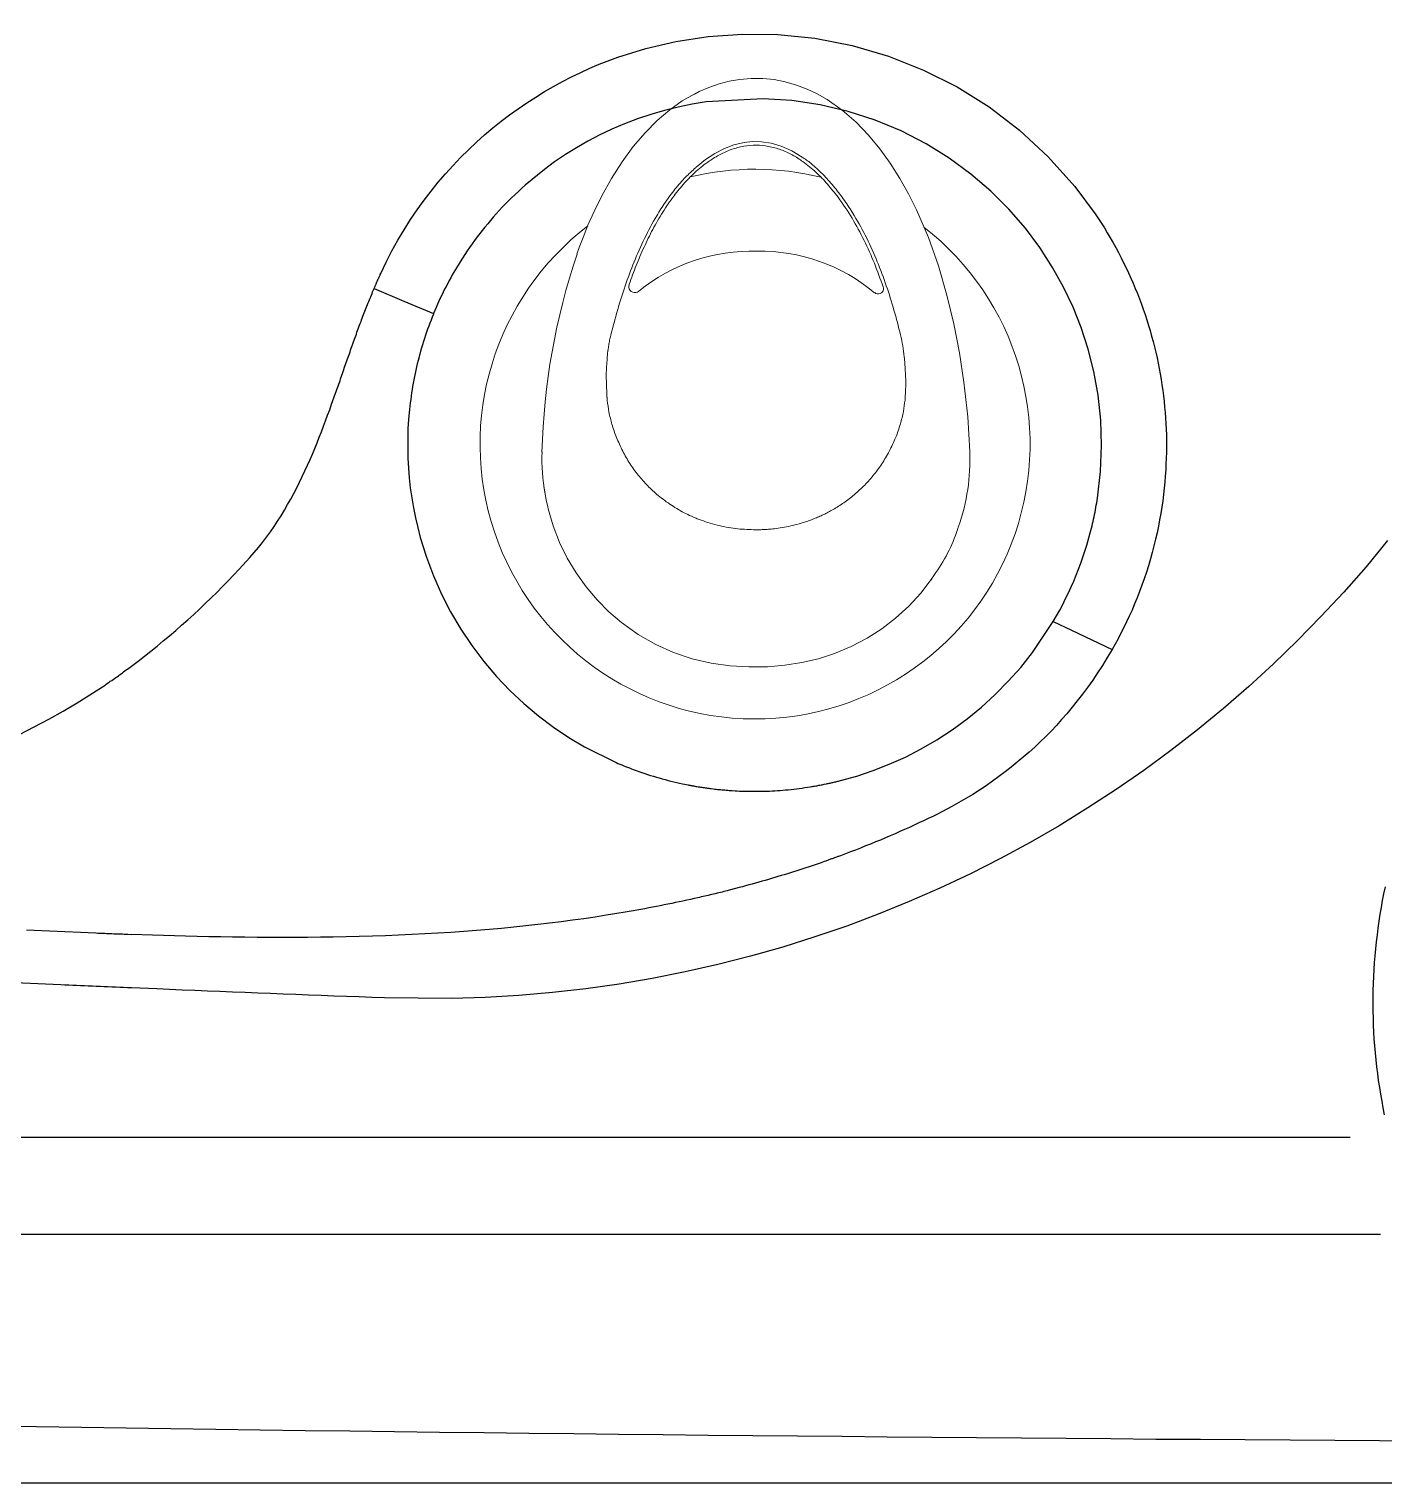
# Model space of a CAD drawing. Extents: x 941 to 1034, y 781 to 934.
# Drawn here: x 970.33 to 980.79, y 801.57 to 812.81 of the extents above; entities that cross this region are included whole.
import ezdxf

# ---------------------------------------------------------------- set-up
doc = ezdxf.new("R2010")
doc.units = 0
doc.header["$MEASUREMENT"] = 0
doc.layers.add('1', color=4, linetype='Continuous')

# ---------------------------------------------------------------- blocks, each defined once
blk = doc.blocks.new('diverter')
at = {"layer": '1', "linetype": 'Continuous', "lineweight": 15, "flags": 128}
for points in [[(0.058, 1.659), (-0.211, 1.643), (-0.48, 1.614), (-0.706, 1.579), (-0.93, 1.536), (-1.152, 1.483), (-1.377, 1.417), (-1.597, 1.339), (-1.812, 1.247), (-1.934, 1.186), (-2.054, 1.119), (-2.171, 1.045), (-2.283, 0.964), (-2.389, 0.876), (-2.489, 0.78), (-2.582, 0.673), (-2.663, 0.557), (-2.707, 0.481), (-2.744, 0.403), (-2.776, 0.319), (-2.801, 0.233), (-2.818, 0.147), (-2.826, 0.06), (-2.827, -0.031), (-2.819, -0.121), (-2.805, -0.2), (-2.785, -0.278), (-2.758, -0.356), (-2.726, -0.432), (-2.708, -0.464)], [(0.993, 1.397), (1.047, 1.362), (1.153, 1.28), (1.254, 1.187), (1.346, 1.086), (1.428, 0.979), (1.501, 0.866), (1.565, 0.742), (1.619, 0.614), (1.659, 0.489), (1.689, 0.362), (1.71, 0.23), (1.721, 0.097), (1.723, -0.048), (1.714, -0.193), (1.693, -0.34), (1.66, -0.485), (1.612, -0.629), (1.55, -0.767), (1.472, -0.904), (1.38, -1.032), (1.296, -1.13), (1.205, -1.22), (1.104, -1.306), (0.996, -1.382), (0.881, -1.451), (0.761, -1.51), (0.632, -1.56), (0.5, -1.599), (0.486, -1.602), (0.431, -1.614), (0.329, -1.631)], [(1.053, 1.358), (1.05, 1.36), (1.041, 1.366)], [(-2.7, -0.481), (-2.706, -0.469), (-2.714, -0.454)], [(-2.709, -0.465), (-2.653, -0.562), (-2.584, -0.659), (-2.502, -0.756), (-2.407, -0.85), (-2.3, -0.941), (-2.182, -1.027), (-2.053, -1.11), (-1.92, -1.183), (-1.799, -1.243), (-1.692, -1.291), (-1.598, -1.328), (-1.519, -1.358), (-1.468, -1.376)]]:
    blk.add_lwpolyline(points, dxfattribs=at)
at = {"layer": '1', "color": 3, "linetype": 'Continuous', "lineweight": 15, "flags": 128}
blk.add_lwpolyline([(-2.137, -0.46), (-2.142, -0.455), (-2.199, -0.384), (-2.247, -0.311), (-2.285, -0.237), (-2.313, -0.163), (-2.331, -0.085), (-2.338, -0.021), (-2.337, 0.049), (-2.326, 0.124), (-2.303, 0.202), (-2.268, 0.283), (-2.219, 0.365), (-2.208, 0.379)], dxfattribs=at)
at = {"layer": '1', "linetype": 'Continuous', "lineweight": 15}
for centre, radius, start, end in [((0, 0), 2.125, 217.4646, 142.11), ((0.122, 0.099), 1.561, 70.7672, 92.3311), ((0.273, 0.386), 1.241, 54.5535, 73.0071), ((-0.105, 0.035), 1.387, 140.1643, 180.8264), ((-1.2, 0.948), 0.0449, 82.8535, 109.2759), ((-1.202, 0.952), 0.0413, 318.9703, 81.6622), ((0, 0), 2.125, 166.1201, 193.6262), ((-0.094, -0.021), 1.398, 178.5111, 218.8228), ((-1.218, -0.929), 0.0469, 278.2291, 40.8448), ((-1.218, -0.924), 0.0511, 249.3213, 277.0057), ((0.19, 3.529), 5.177, 251.3199, 268.5751), ((0.114, -0.145), 1.502, 267.9525, 280.24)]:
    blk.add_arc(centre, radius, start, end, dxfattribs=at)
at = {"layer": '1', "color": 3, "linetype": 'Continuous', "lineweight": 15}
for points, knots in [([(-2.208, 0.379), (-2.206, 0.383), (-2.189, 0.409), (-2.142, 0.465), (-2.066, 0.546), (-1.971, 0.627), (-1.871, 0.701), (-1.746, 0.781), (-1.593, 0.865), (-1.411, 0.946), (-1.225, 1.016), (-1.036, 1.075), (-0.908, 1.108), (-0.844, 1.124)], [0, 0, 0, 0, 0.00751, 0.059735, 0.138084, 0.216499, 0.294849, 0.373197, 0.498579, 0.62406, 0.749451, 0.87472, 1, 1, 1, 1]), ([(-0.844, 1.124), (-0.816, 1.13), (-0.76, 1.143), (-0.703, 1.149), (-0.675, 1.152)], [0, 0, 0, 0, 0.499997, 1, 1, 1, 1]), ([(-0.571, 1.161), (-0.588, 1.16), (-0.623, 1.158), (-0.657, 1.154), (-0.675, 1.152)], [0, 0, 0, 0, 0.502124, 1, 1, 1, 1]), ([(-0.369, 1.161), (-0.404, 1.163), (-0.471, 1.166), (-0.538, 1.163), (-0.571, 1.161)], [0, 0, 0, 0, 0.515275, 1, 1, 1, 1]), ([(0.056, 1.036), (0.02, 1.054), (-0.048, 1.088), (-0.152, 1.123), (-0.249, 1.147), (-0.311, 1.155), (-0.34, 1.159)], [0, 0, 0, 0, 0.287155, 0.549387, 0.786894, 1, 1, 1, 1]), ([(0.663, 0.005), (0.663, 0.019), (0.662, 0.045), (0.66, 0.085), (0.657, 0.129), (0.651, 0.182), (0.64, 0.243), (0.626, 0.308), (0.61, 0.363), (0.595, 0.409), (0.581, 0.446), (0.566, 0.483), (0.55, 0.52), (0.532, 0.557), (0.503, 0.61), (0.461, 0.678), (0.399, 0.76), (0.327, 0.839), (0.245, 0.914), (0.154, 0.981), (0.089, 1.018), (0.056, 1.037)], [0, 0, 0, 0, 0.031242, 0.062861, 0.094846, 0.136851, 0.18893, 0.241508, 0.294566, 0.32515, 0.35625, 0.387854, 0.419943, 0.452511, 0.485386, 0.56357, 0.642874, 0.730425, 0.819154, 0.909037, 1, 1, 1, 1]), ([(0.054, -1.023), (0.087, -1.005), (0.151, -0.97), (0.241, -0.904), (0.324, -0.831), (0.388, -0.761), (0.437, -0.699), (0.473, -0.646), (0.507, -0.592), (0.538, -0.535), (0.56, -0.486), (0.577, -0.447), (0.602, -0.381), (0.633, -0.278), (0.658, -0.136), (0.661, -0.041), (0.663, 0.005)], [0, 0, 0, 0, 0.089483, 0.17812, 0.265889, 0.353958, 0.404452, 0.454701, 0.506821, 0.557906, 0.608001, 0.633604, 0.659073, 0.775992, 0.889591, 1, 1, 1, 1]), ([(-0.842, -1.115), (-0.906, -1.098), (-1.034, -1.065), (-1.223, -1.005), (-1.409, -0.936), (-1.591, -0.856), (-1.745, -0.774), (-1.871, -0.694), (-1.971, -0.62), (-2.061, -0.543), (-2.113, -0.486), (-2.136, -0.46)], [0, 0, 0, 0, 0.134915, 0.269815, 0.404854, 0.53999, 0.674997, 0.75936, 0.843745, 0.928215, 1, 1, 1, 1]), ([(-0.728, -1.136), (-0.74, -1.134), (-0.765, -1.131), (-0.803, -1.124), (-0.829, -1.118), (-0.842, -1.115)], [0, 0, 0, 0, 0.31769, 0.658602, 1, 1, 1, 1]), ([(-0.338, -1.142), (-0.308, -1.138), (-0.246, -1.13), (-0.15, -1.106), (-0.048, -1.072), (0.019, -1.04), (0.054, -1.023)], [0, 0, 0, 0, 0.219658, 0.459287, 0.719296, 1, 1, 1, 1]), ([(-0.647, -1.144), (-0.66, -1.143), (-0.686, -1.141), (-0.713, -1.139), (-0.727, -1.136), (-0.728, -1.136)], [0, 0, 0, 0, 0.477803, 0.964471, 1, 1, 1, 1]), ([(-0.647, -1.144), (-0.626, -1.146), (-0.585, -1.149), (-0.543, -1.15), (-0.522, -1.15)], [0, 0, 0, 0, 0.49631, 1, 1, 1, 1])]:
    blk.add_open_spline(points, degree=3, knots=knots, dxfattribs=at)
for points in [[(-0.369, 1.161), (-0.34, 1.159)], [(-0.522, -1.15), (-0.371, -1.145)], [(-0.338, -1.142), (-0.371, -1.145)]]:
    blk.add_open_spline(points, degree=1, dxfattribs=at)
at = {"layer": '1', "linetype": 'Continuous', "lineweight": 15}
blk.add_open_spline([(-1.236, -0.972), (-1.284, -0.955), (-1.381, -0.92), (-1.522, -0.859), (-1.66, -0.792), (-1.794, -0.715), (-1.914, -0.633), (-2.02, -0.546), (-2.111, -0.456), (-2.185, -0.363), (-2.241, -0.271), (-2.28, -0.182), (-2.305, -0.088), (-2.314, 0.009), (-2.304, 0.106), (-2.278, 0.201), (-2.237, 0.289), (-2.179, 0.38), (-2.103, 0.472), (-2.01, 0.562), (-1.892, 0.656), (-1.747, 0.752), (-1.576, 0.844), (-1.399, 0.924), (-1.276, 0.968), (-1.215, 0.99)], degree=3, knots=[0, 0, 0, 0, 0.0496948, 0.0993947, 0.1491066, 0.1988343, 0.2485829, 0.2900638, 0.3315698, 0.3730849, 0.4042567, 0.4354351, 0.4666304, 0.4978401, 0.5290739, 0.5603377, 0.5916316, 0.6229614, 0.6647479, 0.7065823, 0.7484514, 0.8112855, 0.874166, 0.9370746, 1, 1, 1, 1], dxfattribs=at)
blk = doc.blocks.new('ENVOY')
at = {"layer": '1', "color": 3, "linetype": 'Continuous'}
for p, q in [((31.613, 9.233), (31.843, 9.136)), ((31.843, 9.136), (32.073, 9.04)), ((36.861, 6.66), (37.001, 6.593)), ((37.001, 6.593), (37.316, 6.442)), ((12.056, 1.924), (39.389, 1.924))]:
    blk.add_line(p, q, dxfattribs=at)
at = {"layer": '1', "color": 4}
blk.add_lwpolyline([(93.109, 77.107, 0.414214), (81.109, 89.107), (12, 89.107, 0.414214), (0, 77.107), (0, 12, 0.414214), (12, 0), (81.109, 0, 0.414214), (93.109, 12)], format="xyb", close=True, dxfattribs=at)
at = {"layer": '1', "color": 3, "linetype": 'Continuous'}
for points in [[(33.496, 11.021), (33.713, 11.089), (33.946, 11.144), (34.195, 11.182), (34.459, 11.201), (34.734, 11.197), (35.02, 11.168), (35.308, 11.112), (35.588, 11.03), (35.858, 10.923), (36.118, 10.792), (36.366, 10.637), (36.6, 10.458), (36.821, 10.253), (37.028, 10.022), (37.184, 9.812), (37.256, 9.702), (37.279, 9.664), (37.301, 9.626), (37.323, 9.588), (37.345, 9.55), (37.365, 9.511), (37.386, 9.472), (37.405, 9.433), (37.424, 9.394), (37.443, 9.354), (37.461, 9.315), (37.478, 9.275), (37.495, 9.235), (37.512, 9.194), (37.527, 9.154), (37.542, 9.113), (37.557, 9.073), (37.571, 9.032), (37.585, 8.991), (37.597, 8.949), (37.61, 8.908), (37.621, 8.866), (37.633, 8.825), (37.643, 8.783), (37.653, 8.741), (37.663, 8.699), (37.672, 8.657), (37.68, 8.615), (37.688, 8.573), (37.695, 8.53), (37.701, 8.488), (37.707, 8.445), (37.713, 8.403), (37.718, 8.36), (37.722, 8.317), (37.726, 8.275), (37.729, 8.232), (37.731, 8.189), (37.733, 8.146), (37.735, 8.103), (37.736, 8.058), (37.736, 8.014), (37.735, 7.969), (37.734, 7.923), (37.732, 7.877), (37.73, 7.831), (37.727, 7.784), (37.723, 7.737), (37.718, 7.689), (37.713, 7.641), (37.707, 7.593), (37.7, 7.544), (37.692, 7.495), (37.683, 7.445), (37.674, 7.396), (37.663, 7.346), (37.652, 7.295), (37.639, 7.245), (37.626, 7.194), (37.612, 7.143), (37.597, 7.091), (37.581, 7.04), (37.564, 6.989), (37.546, 6.94), (37.528, 6.891), (37.509, 6.842), (37.49, 6.795), (37.47, 6.748), (37.449, 6.702), (37.428, 6.657), (37.407, 6.612), (37.384, 6.569), (37.362, 6.525), (37.316, 6.442)], [(31.664, 9.349), (31.707, 9.438), (31.751, 9.524), (31.797, 9.608), (31.846, 9.688), (31.895, 9.767), (31.947, 9.843), (32, 9.916), (32.054, 9.987), (32.109, 10.055), (32.165, 10.121), (32.223, 10.185), (32.282, 10.247), (32.343, 10.307), (32.404, 10.365), (32.467, 10.421), (32.53, 10.475), (32.595, 10.527), (32.66, 10.577), (32.727, 10.624), (32.794, 10.67), (32.862, 10.714), (32.93, 10.756), (32.999, 10.796), (33.069, 10.834), (33.139, 10.87), (33.21, 10.904), (33.281, 10.936), (33.353, 10.967), (33.496, 11.021)], [(37.203, 7.612), (37.227, 7.818), (37.235, 8.02), (37.228, 8.217), (37.208, 8.408), (37.175, 8.591), (37.13, 8.766), (37.076, 8.933), (37.014, 9.09), (36.941, 9.243), (36.856, 9.397), (36.758, 9.55), (36.646, 9.7), (36.519, 9.846), (36.379, 9.986), (36.225, 10.119), (36.058, 10.242), (35.878, 10.353), (35.687, 10.452), (35.486, 10.535), (35.276, 10.603), (35.061, 10.654), (34.841, 10.687), (34.62, 10.701), (34.18, 10.676)], [(34.18, 10.676), (34.071, 10.658), (33.962, 10.636), (33.856, 10.61), (33.751, 10.579), (33.649, 10.545), (33.549, 10.507), (33.451, 10.466), (33.357, 10.421), (33.265, 10.373), (33.176, 10.322), (33.091, 10.269), (33.008, 10.213), (32.929, 10.155), (32.781, 10.033)], [(32.781, 10.033), (32.754, 10.009), (32.728, 9.985), (32.702, 9.961), (32.676, 9.936), (32.651, 9.912), (32.627, 9.887), (32.603, 9.862), (32.58, 9.837), (32.557, 9.811), (32.534, 9.786), (32.512, 9.76), (32.491, 9.735), (32.47, 9.709), (32.449, 9.683), (32.429, 9.658), (32.409, 9.632), (32.39, 9.606), (32.37, 9.579), (32.351, 9.552), (32.333, 9.525), (32.314, 9.497), (32.296, 9.469), (32.278, 9.44), (32.242, 9.381)], [(31.613, 9.233), (31.614, 9.237), (31.616, 9.241), (31.618, 9.245), (31.62, 9.248), (31.621, 9.252), (31.623, 9.256), (31.625, 9.26), (31.626, 9.264), (31.628, 9.268), (31.63, 9.272), (31.631, 9.276), (31.633, 9.28), (31.635, 9.284), (31.637, 9.288), (31.638, 9.292), (31.64, 9.295), (31.642, 9.299), (31.643, 9.303), (31.645, 9.307), (31.647, 9.311), (31.649, 9.315), (31.65, 9.319), (31.652, 9.322), (31.654, 9.326), (31.656, 9.33), (31.657, 9.334), (31.659, 9.338), (31.661, 9.342), (31.664, 9.349)], [(32.242, 9.381), (32.23, 9.36), (32.217, 9.339), (32.205, 9.317), (32.193, 9.295), (32.182, 9.273), (32.17, 9.25), (32.158, 9.228), (32.147, 9.205), (32.136, 9.182), (32.125, 9.159), (32.114, 9.136), (32.103, 9.112), (32.093, 9.088), (32.073, 9.04)], [(31.461, 8.841), (31.466, 8.855), (31.471, 8.868), (31.476, 8.882), (31.481, 8.896), (31.486, 8.91), (31.491, 8.923), (31.496, 8.937), (31.501, 8.951), (31.506, 8.964), (31.512, 8.978), (31.517, 8.992), (31.522, 9.005), (31.527, 9.019), (31.532, 9.033), (31.537, 9.046), (31.542, 9.059), (31.547, 9.072), (31.552, 9.085), (31.557, 9.097), (31.562, 9.109), (31.567, 9.122), (31.572, 9.134), (31.577, 9.146), (31.582, 9.158), (31.587, 9.17), (31.592, 9.182), (31.597, 9.195), (31.602, 9.207), (31.613, 9.233)], [(32.071, 9.035), (32.062, 9.013), (32.053, 8.99), (32.044, 8.966), (32.035, 8.943), (32.027, 8.92), (32.018, 8.896), (32.01, 8.872), (32.002, 8.848), (31.995, 8.824), (31.987, 8.799), (31.98, 8.775), (31.973, 8.75), (31.966, 8.726), (31.953, 8.676)], [(31.315, 8.424), (31.32, 8.438), (31.325, 8.452), (31.33, 8.466), (31.335, 8.48), (31.34, 8.494), (31.345, 8.508), (31.35, 8.521), (31.354, 8.535), (31.359, 8.549), (31.364, 8.563), (31.369, 8.577), (31.374, 8.591), (31.379, 8.605), (31.383, 8.619), (31.388, 8.633), (31.393, 8.647), (31.398, 8.661), (31.403, 8.675), (31.408, 8.689), (31.412, 8.702), (31.417, 8.716), (31.422, 8.73), (31.427, 8.744), (31.432, 8.758), (31.437, 8.772), (31.442, 8.786), (31.447, 8.799), (31.451, 8.813), (31.461, 8.841)], [(31.953, 8.676), (31.947, 8.651), (31.941, 8.627), (31.936, 8.602), (31.93, 8.577), (31.925, 8.553), (31.92, 8.528), (31.915, 8.502), (31.911, 8.477), (31.907, 8.452), (31.903, 8.427), (31.899, 8.401), (31.896, 8.375), (31.892, 8.35), (31.886, 8.298)], [(30.654, 7.154), (30.687, 7.192), (30.72, 7.232), (30.752, 7.271), (30.782, 7.312), (30.812, 7.352), (30.84, 7.394), (30.868, 7.435), (30.894, 7.477), (30.92, 7.52), (30.945, 7.563), (30.969, 7.606), (30.993, 7.649), (31.015, 7.692), (31.037, 7.736), (31.058, 7.78), (31.079, 7.823), (31.099, 7.867), (31.118, 7.911), (31.136, 7.954), (31.155, 7.997), (31.172, 8.041), (31.189, 8.084), (31.206, 8.126), (31.222, 8.169), (31.238, 8.211), (31.254, 8.254), (31.27, 8.296), (31.285, 8.339), (31.315, 8.424)], [(31.886, 8.298), (31.88, 8.224), (31.875, 8.149), (31.873, 8.074), (31.873, 7.998), (31.874, 7.922), (31.878, 7.845), (31.885, 7.769), (31.893, 7.692), (31.904, 7.615), (31.917, 7.538), (31.932, 7.461), (31.95, 7.385), (31.97, 7.309), (32.017, 7.158)], [(37.147, 7.344), (37.152, 7.362), (37.157, 7.38), (37.161, 7.398), (37.165, 7.416), (37.169, 7.433), (37.173, 7.451), (37.177, 7.469), (37.181, 7.487), (37.184, 7.505), (37.188, 7.523), (37.191, 7.541), (37.194, 7.559), (37.198, 7.576), (37.203, 7.612)], [(36.861, 6.66), (36.887, 6.704), (36.911, 6.748), (36.935, 6.792), (36.957, 6.837), (36.979, 6.882), (37, 6.927), (37.02, 6.972), (37.039, 7.018), (37.057, 7.064), (37.074, 7.111), (37.091, 7.157), (37.106, 7.204), (37.121, 7.25), (37.147, 7.344)], [(39.425, 4.608), (39.414, 4.555), (39.404, 4.502), (39.394, 4.449), (39.385, 4.396), (39.377, 4.343), (39.369, 4.29), (39.363, 4.237), (39.356, 4.183), (39.351, 4.13), (39.346, 4.076), (39.342, 4.023), (39.338, 3.969), (39.335, 3.915), (39.333, 3.862), (39.331, 3.808), (39.33, 3.754), (39.33, 3.7), (39.331, 3.647), (39.332, 3.593), (39.334, 3.539), (39.336, 3.485), (39.339, 3.432), (39.343, 3.378), (39.348, 3.325), (39.353, 3.271), (39.359, 3.218), (39.366, 3.164), (39.373, 3.111), (39.381, 3.058), (39.389, 3.005), (39.399, 2.952), (39.409, 2.899), (39.419, 2.847)], [(29.738, 6.315), (29.789, 6.353), (29.838, 6.391), (29.887, 6.43), (29.936, 6.47), (29.984, 6.509), (30.032, 6.55), (30.08, 6.59), (30.126, 6.631), (30.173, 6.673), (30.219, 6.714), (30.264, 6.756), (30.309, 6.799), (30.354, 6.842), (30.398, 6.885), (30.442, 6.929), (30.485, 6.973), (30.528, 7.018), (30.57, 7.063), (30.654, 7.154)], [(32.017, 7.158), (32.071, 7.013), (32.134, 6.871), (32.204, 6.734), (32.283, 6.601), (32.368, 6.473), (32.461, 6.351), (32.559, 6.235), (32.662, 6.126), (32.771, 6.025), (32.883, 5.93), (32.999, 5.843), (33.117, 5.763), (33.238, 5.691), (33.483, 5.57)], [(35.218, 5.43), (35.343, 5.465), (35.469, 5.507), (35.594, 5.556), (35.719, 5.612), (35.841, 5.675), (35.962, 5.746), (36.08, 5.823), (36.195, 5.907), (36.306, 5.997), (36.412, 6.094), (36.514, 6.197), (36.61, 6.305), (36.7, 6.419), (36.861, 6.66)], [(37.316, 6.442), (37.279, 6.38), (37.242, 6.32), (37.204, 6.262), (37.166, 6.205), (37.127, 6.15), (37.087, 6.097), (37.047, 6.045), (37.007, 5.996), (36.966, 5.947), (36.926, 5.901), (36.885, 5.856), (36.844, 5.813), (36.803, 5.771), (36.761, 5.73), (36.718, 5.689), (36.674, 5.649), (36.629, 5.61), (36.583, 5.572), (36.537, 5.534), (36.489, 5.497), (36.441, 5.46), (36.392, 5.425), (36.342, 5.39), (36.291, 5.356), (36.239, 5.323), (36.186, 5.291), (36.132, 5.259), (36.078, 5.229), (35.966, 5.171)], [(29.534, 6.168), (29.544, 6.175), (29.554, 6.183), (29.565, 6.19), (29.575, 6.197), (29.586, 6.204), (29.596, 6.211), (29.606, 6.219), (29.617, 6.226), (29.627, 6.233), (29.637, 6.24), (29.647, 6.248), (29.658, 6.255), (29.668, 6.262), (29.678, 6.27), (29.688, 6.277), (29.698, 6.285), (29.708, 6.292), (29.718, 6.3), (29.738, 6.315)], [(28.873, 5.786), (28.987, 5.844), (29.1, 5.904), (29.211, 5.966), (29.32, 6.031), (29.534, 6.168)], [(33.483, 5.57), (33.497, 5.563), (33.512, 5.557), (33.527, 5.551), (33.542, 5.545), (33.557, 5.539), (33.571, 5.533), (33.586, 5.527), (33.601, 5.521), (33.616, 5.516), (33.631, 5.51), (33.645, 5.505), (33.66, 5.5), (33.675, 5.495), (33.704, 5.485)], [(33.704, 5.485), (33.727, 5.477), (33.75, 5.47), (33.772, 5.463), (33.795, 5.456), (33.817, 5.45), (33.84, 5.443), (33.862, 5.437), (33.885, 5.431), (33.907, 5.426), (33.929, 5.42), (33.952, 5.415), (33.974, 5.41), (33.996, 5.405), (34.04, 5.396)], [(34.04, 5.396), (34.044, 5.395), (34.048, 5.395), (34.052, 5.394), (34.056, 5.393), (34.06, 5.392), (34.064, 5.392), (34.068, 5.391), (34.072, 5.39), (34.076, 5.39), (34.08, 5.389), (34.084, 5.388), (34.088, 5.387), (34.091, 5.387), (34.099, 5.385)], [(34.984, 5.381), (34.993, 5.383), (35.001, 5.384), (35.009, 5.386), (35.017, 5.387), (35.026, 5.388), (35.034, 5.39), (35.042, 5.391), (35.05, 5.393), (35.058, 5.394), (35.067, 5.396), (35.075, 5.398), (35.083, 5.399), (35.092, 5.401), (35.108, 5.404)], [(35.108, 5.404), (35.115, 5.406), (35.123, 5.408), (35.13, 5.409), (35.137, 5.411), (35.145, 5.412), (35.152, 5.414), (35.159, 5.416), (35.167, 5.417), (35.174, 5.419), (35.181, 5.421), (35.189, 5.423), (35.196, 5.425), (35.203, 5.426), (35.218, 5.43)], [(34.099, 5.385), (34.108, 5.384), (34.117, 5.382), (34.127, 5.381), (34.136, 5.379), (34.145, 5.378), (34.154, 5.377), (34.163, 5.375), (34.172, 5.374), (34.181, 5.373), (34.19, 5.371), (34.199, 5.37), (34.208, 5.369), (34.217, 5.368), (34.235, 5.366)], [(34.235, 5.366), (34.246, 5.364), (34.257, 5.363), (34.268, 5.362), (34.279, 5.361), (34.29, 5.36), (34.301, 5.359), (34.312, 5.358), (34.324, 5.357), (34.335, 5.356), (34.346, 5.355), (34.358, 5.354), (34.369, 5.353), (34.38, 5.352), (34.403, 5.351)], [(34.403, 5.351), (34.42, 5.35), (34.438, 5.349), (34.455, 5.348), (34.472, 5.348), (34.49, 5.347), (34.507, 5.347), (34.525, 5.347), (34.543, 5.347), (34.56, 5.347), (34.578, 5.347), (34.596, 5.347), (34.614, 5.347), (34.632, 5.348), (34.668, 5.349)], [(34.668, 5.349), (34.689, 5.35), (34.709, 5.351), (34.73, 5.352), (34.751, 5.354), (34.772, 5.356), (34.793, 5.357), (34.814, 5.359), (34.835, 5.361), (34.856, 5.364), (34.878, 5.366), (34.899, 5.369), (34.92, 5.372), (34.942, 5.375), (34.984, 5.381)], [(35.966, 5.171), (35.931, 5.153), (35.895, 5.136), (35.859, 5.119), (35.823, 5.102), (35.786, 5.085), (35.75, 5.068), (35.713, 5.051), (35.676, 5.035), (35.639, 5.019), (35.601, 5.002), (35.564, 4.986), (35.526, 4.97), (35.488, 4.955), (35.45, 4.939), (35.411, 4.924), (35.373, 4.908), (35.334, 4.893), (35.295, 4.878), (35.216, 4.848)], [(28.928, 4.276), (29.106, 4.267), (29.464, 4.252)], [(35.216, 4.848), (35.209, 4.846), (35.203, 4.844), (35.197, 4.842), (35.191, 4.839), (35.185, 4.837), (35.178, 4.835), (35.172, 4.833), (35.166, 4.83), (35.16, 4.828), (35.153, 4.826), (35.147, 4.824), (35.141, 4.821), (35.135, 4.819), (35.128, 4.817), (35.122, 4.815), (35.116, 4.812), (35.11, 4.81), (35.103, 4.808), (35.091, 4.803)], [(35.091, 4.803), (35.068, 4.795), (35.044, 4.787), (35.021, 4.779), (34.997, 4.771), (34.974, 4.763), (34.95, 4.756), (34.927, 4.748), (34.903, 4.74), (34.879, 4.732), (34.855, 4.725), (34.831, 4.717), (34.807, 4.71), (34.783, 4.702), (34.759, 4.695), (34.734, 4.687), (34.71, 4.68), (34.685, 4.673), (34.66, 4.665), (34.636, 4.658), (34.611, 4.651), (34.586, 4.644), (34.56, 4.637), (34.535, 4.63), (34.51, 4.623), (34.484, 4.616), (34.459, 4.609), (34.433, 4.602), (34.407, 4.595), (34.356, 4.582)], [(34.086, 4.517), (34.058, 4.511), (34.029, 4.504), (34, 4.498), (33.971, 4.492), (33.942, 4.486), (33.913, 4.48), (33.884, 4.474), (33.854, 4.468), (33.825, 4.462), (33.795, 4.456), (33.765, 4.45), (33.735, 4.445), (33.705, 4.439), (33.675, 4.433), (33.644, 4.428), (33.614, 4.422), (33.583, 4.417), (33.552, 4.412), (33.49, 4.401)], [(34.356, 4.582), (34.342, 4.578), (34.329, 4.575), (34.316, 4.572), (34.303, 4.568), (34.289, 4.565), (34.276, 4.562), (34.263, 4.559), (34.249, 4.555), (34.236, 4.552), (34.222, 4.549), (34.209, 4.546), (34.195, 4.542), (34.182, 4.539), (34.168, 4.536), (34.155, 4.533), (34.141, 4.53), (34.127, 4.526), (34.114, 4.523), (34.086, 4.517)], [(33.49, 4.401), (33.406, 4.388), (33.321, 4.375), (33.235, 4.362), (33.147, 4.35), (33.058, 4.338), (32.969, 4.327), (32.878, 4.316), (32.786, 4.306), (32.692, 4.296), (32.598, 4.287), (32.502, 4.279), (32.405, 4.271), (32.307, 4.263), (32.207, 4.256), (32.106, 4.25), (32.005, 4.244), (31.904, 4.239), (31.803, 4.234), (31.701, 4.23), (31.6, 4.226), (31.499, 4.224), (31.398, 4.221), (31.298, 4.219), (31.198, 4.218), (31.099, 4.217), (31, 4.216), (30.902, 4.216), (30.805, 4.216), (30.709, 4.217), (30.614, 4.218), (30.52, 4.219), (30.428, 4.221), (30.336, 4.223), (30.246, 4.225), (30.157, 4.227), (30.07, 4.23), (29.985, 4.232), (29.901, 4.235), (29.738, 4.241)], [(29.464, 4.252), (29.478, 4.251), (29.491, 4.251), (29.505, 4.25), (29.519, 4.25), (29.533, 4.249), (29.546, 4.248), (29.56, 4.248), (29.574, 4.247), (29.587, 4.247), (29.601, 4.246), (29.615, 4.246), (29.629, 4.245), (29.642, 4.245), (29.656, 4.244), (29.67, 4.244), (29.683, 4.243), (29.697, 4.243), (29.711, 4.242), (29.738, 4.241)], [(28.315, 2.674), (29.09, 2.674), (29.864, 2.674), (30.638, 2.674), (31.413, 2.674), (32.187, 2.674), (32.961, 2.674), (33.736, 2.674), (34.51, 2.674), (35.284, 2.674), (36.059, 2.674), (36.833, 2.674), (37.607, 2.674), (39.156, 2.674)], [(39.729, 0.324), (39.383, 0.326), (39.037, 0.328), (38.691, 0.33), (38.345, 0.332), (37.999, 0.335), (37.653, 0.337), (37.307, 0.34), (36.961, 0.343), (36.615, 0.345), (36.269, 0.348), (35.923, 0.351), (35.577, 0.354), (35.231, 0.358), (34.885, 0.361), (34.54, 0.364), (34.194, 0.368), (33.848, 0.371), (33.502, 0.375), (33.156, 0.379), (32.81, 0.383), (32.464, 0.387), (32.118, 0.391), (31.772, 0.395), (31.426, 0.4), (31.08, 0.404), (30.734, 0.408), (30.389, 0.413), (30.043, 0.418), (29.697, 0.423), (29.351, 0.428), (29.005, 0.433), (28.659, 0.438)]]:
    blk.add_lwpolyline(points, dxfattribs=at)
at = {"layer": '1', "color": 2, "linetype": 'Continuous'}
for points in [[(39.445, 7.285), (39.278, 7.083), (39.106, 6.887), (38.93, 6.697), (38.749, 6.512), (38.563, 6.332), (38.372, 6.156), (38.176, 5.986), (37.975, 5.822), (37.77, 5.662), (37.56, 5.508), (37.347, 5.36), (37.129, 5.218), (36.907, 5.081), (36.682, 4.951), (36.453, 4.827), (36.221, 4.71), (35.986, 4.599), (35.748, 4.494), (35.508, 4.396), (35.265, 4.305), (35.019, 4.221), (34.771, 4.143), (34.522, 4.072), (34.27, 4.008), (34.017, 3.951), (33.762, 3.9), (33.506, 3.857), (33.249, 3.82), (32.991, 3.791), (32.732, 3.768), (32.472, 3.753), (32.213, 3.745), (31.693, 3.749)], [(29.133, 3.853), (28.838, 3.866), (28.544, 3.879), (28.249, 3.892), (27.955, 3.906), (27.66, 3.919), (27.366, 3.933), (27.071, 3.948), (26.776, 3.962), (26.482, 3.977), (26.187, 3.992), (25.893, 4.007), (25.598, 4.022), (25.304, 4.037), (25.009, 4.053), (24.715, 4.069), (24.421, 4.085), (24.126, 4.102), (23.832, 4.118), (23.243, 4.152)], [(29.738, 3.827), (29.708, 3.828), (29.678, 3.829), (29.648, 3.831), (29.617, 3.832), (29.587, 3.833), (29.557, 3.834), (29.526, 3.836), (29.496, 3.837), (29.466, 3.838), (29.436, 3.84), (29.405, 3.841), (29.375, 3.842), (29.345, 3.843), (29.314, 3.845), (29.284, 3.846), (29.254, 3.847), (29.224, 3.849), (29.193, 3.85), (29.133, 3.853)], [(31.693, 3.749), (31.595, 3.753), (31.497, 3.757), (31.399, 3.76), (31.302, 3.764), (31.204, 3.768), (31.106, 3.772), (31.009, 3.775), (30.911, 3.779), (30.813, 3.783), (30.715, 3.787), (30.618, 3.791), (30.52, 3.795), (30.422, 3.799), (30.325, 3.803), (30.227, 3.806), (30.129, 3.81), (30.032, 3.815), (29.934, 3.819), (29.738, 3.827)]]:
    blk.add_lwpolyline(points, dxfattribs=at)
at = {"layer": '1', "color": 3, "linetype": 'Continuous'}
blk.add_arc((34.548, 8.024), 2.676, 157.6873, 157.7904, dxfattribs=at)
at = {"layer": '1', "rotation": 270}
blk.add_blockref('diverter', (34.557, 8.031), dxfattribs=at)

msp = doc.modelspace()

# ---------------------------------------------------------------- block references
at = {"layer": '1'}
msp.add_blockref('ENVOY', (941.378, 801.568), dxfattribs=at)

doc.saveas('drawing.dxf')
